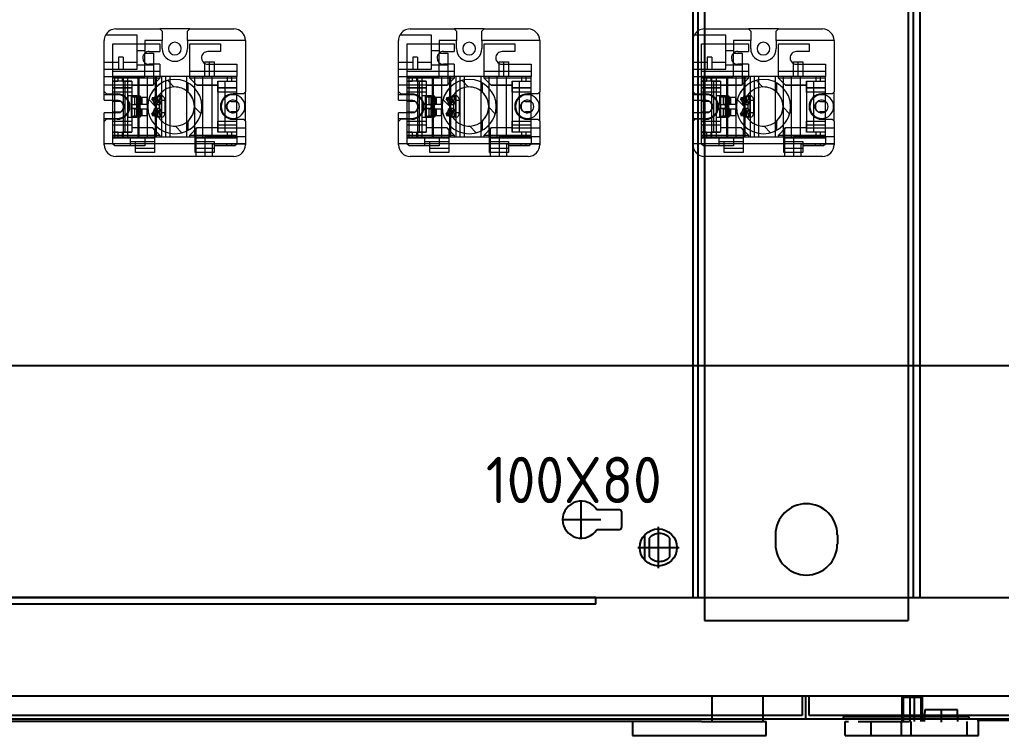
# Model space of a CAD drawing. Header units: millimetres. Extents: x 37984 to 70752, y 14140 to 37584.
# Drawn here: x 45496.9 to 45920.5, y 30759.9 to 31068.5 of the extents above; entities that cross this region are included whole.
import ezdxf

# ---------------------------------------------------------------- set-up
doc = ezdxf.new("R2010")
doc.units = ezdxf.units.MM
doc.layers.add('! NO PLOT !', color=7, linetype='Continuous', true_color=0xff75dd, plot=False)
doc.layers.add('000-PI-Oprema', color=30, linetype='Continuous', lineweight=5)
doc.layers.add('000-PI-ORMAR', color=2, linetype='Continuous')
doc.layers.add('002-PI-Kabelska kanalica', color=150, linetype='Continuous')
doc.styles.add('PI0', font='isocpeur.ttf', dxfattribs={"width": 0.9})

# ---------------------------------------------------------------- blocks, each defined once
blk = doc.blocks.new('8606.000_montažna')
at = {"layer": '! NO PLOT !'}
for p, q in [((51182.39, 38449.42), (51182.39, 36559.42)), ((51132.09, 36584.52), (51132.09, 36601.32)), ((51148.59, 36597.12), (51138.9, 36597.12)), ((51123.69, 36592.92), (51140.49, 36592.92)), ((51149.59, 36589.72), (51149.59, 36596.12)), ((51138.9, 36588.72), (51148.59, 36588.72)), ((51165.39, 36572.52), (51165.39, 36589.32)), ((51159.39, 36586.21), (51159.39, 36575.63)), ((51161.39, 36584.89), (51161.39, 36576.95)), ((51170.39, 36576.95), (51170.39, 36584.89)), ((51156.99, 36580.92), (51173.79, 36580.92))]:
    blk.add_line(p, q, dxfattribs=at)
blk.add_circle((51165.39, 36580.92), 8, dxfattribs=at)
for centre, radius, start, end in [((51132.09, 36592.92), 8, 31.6682, 328.3318), ((51148.59, 36596.12), 1, 0, 90), ((51148.59, 36589.72), 1, 270, 0), ((51165.89, 36580.92), 6, 41.4096, 138.5904), ((51165.89, 36580.92), 6, 221.4096, 318.5904)]:
    blk.add_arc(centre, radius, start, end, dxfattribs=at)
at = {"layer": '000-PI-ORMAR'}
for p, q in [((51138.39, 36559.42), (50727.39, 36559.42)), ((51138.39, 36559.42), (51182.39, 36559.42)), ((51138.39, 36556.42), (51138.39, 36559.42)), ((51138.39, 36556.42), (50727.39, 36556.42))]:
    blk.add_line(p, q, dxfattribs=at)
blk = doc.blocks.new('DELTA IP 15 - 47506015')
at = {"layer": '000-PI-Oprema'}
for p, q in [((47093.87, 28633.66), (47094.94, 28633.66)), ((47093.87, 28633.66), (47093.87, 28633.66)), ((47094.94, 28633.66), (47094.94, 28633.66)), ((47094.94, 28633.66), (47096.94, 28633.66)), ((47096.94, 28633.66), (47103.2, 28633.66)), ((47096.94, 28633.66), (47096.94, 28633.66)), ((47103.2, 28633.66), (47103.2, 28633.66)), ((47103.2, 28633.66), (47110.14, 28633.66)), ((47103.2, 28631.94), (47103.2, 28633.66)), ((47106.34, 28633.66), (47106.34, 28633.66)), ((47106.34, 28625.19), (47106.34, 28633.66)), ((47110.14, 28633.66), (47144.81, 28633.66)), ((47110.14, 28633.66), (47110.14, 28633.66)), ((47110.14, 28633.66), (47110.14, 28631.94)), ((47144.81, 28633.66), (47144.81, 28633.66)), ((47088.87, 28628.38), (47088.87, 28628.66)), ((47088.87, 28628.66), (47088.87, 28628.66)), ((47088.87, 28628.66), (47088.87, 28628.66)), ((47089.06, 28630.04), (47089.06, 28630.04)), ((47093.39, 28628.99), (47092.62, 28628.23)), ((47093.39, 28628.99), (47093.39, 28628.99)), ((47102.42, 28628.99), (47093.39, 28628.99)), ((47094.94, 28628.38), (47094.94, 28628.99)), ((47096.94, 28628.99), (47096.94, 28628.38)), ((47102.42, 28631.94), (47110.62, 28631.94)), ((47102.42, 28627.19), (47102.42, 28631.94)), ((47102.42, 28631.94), (47102.42, 28631.94)), ((47102.42, 28630.19), (47102.42, 28630.19)), ((47102.42, 28630.19), (47102.42, 28630.19)), ((47110.62, 28630.19), (47102.42, 28630.19)), ((47102.42, 28628.99), (47102.42, 28628.99)), ((47103.2, 28628.38), (47103.2, 28631.94)), ((47110.14, 28631.94), (47110.14, 28621.39)), ((47110.62, 28631.94), (47110.62, 28631.94)), ((47110.62, 28631.94), (47110.62, 28627.19)), ((47110.62, 28630.19), (47110.62, 28630.19)), ((47110.62, 28630.19), (47110.62, 28630.19)), ((47128.05, 28627.19), (47128.05, 28631.94)), ((47128.05, 28631.94), (47128.05, 28631.94)), ((47128.05, 28631.94), (47136.25, 28631.94)), ((47128.05, 28630.19), (47128.05, 28630.19)), ((47128.05, 28630.19), (47128.05, 28630.19)), ((47136.25, 28630.19), (47128.05, 28630.19)), ((47132.34, 28629.19), (47136.25, 28629.19)), ((47132.34, 28627.19), (47132.34, 28629.19)), ((47132.34, 28629.19), (47132.34, 28629.19)), ((47136.25, 28631.94), (47136.25, 28627.19)), ((47136.25, 28631.94), (47136.25, 28631.94)), ((47136.25, 28630.19), (47136.25, 28630.19)), ((47136.25, 28630.19), (47136.25, 28630.19)), ((47136.25, 28629.19), (47138.47, 28629.19)), ((47145.28, 28628.99), (47136.25, 28628.99)), ((47136.25, 28628.99), (47136.25, 28628.99)), ((47138.47, 28629.19), (47138.47, 28628.99)), ((47138.47, 28629.19), (47138.47, 28629.19)), ((47138.47, 28628.99), (47138.47, 28627.19)), ((47145.28, 28628.99), (47145.28, 28628.99)), ((47146.05, 28628.23), (47145.28, 28628.99)), ((47149.62, 28630.04), (47149.62, 28630.04)), ((47149.81, 28628.66), (47149.81, 28618.66)), ((47149.81, 28628.66), (47149.81, 28628.66)), ((47149.81, 28628.66), (47149.81, 28628.66)), ((47088.87, 28628.38), (47088.87, 28628.38)), ((47088.87, 28628.38), (47092.78, 28628.38)), ((47088.87, 28621.39), (47088.87, 28628.38)), ((47088.87, 28628.14), (47088.87, 28628.14)), ((47149.81, 28628.14), (47088.87, 28628.14)), ((47088.87, 28625.19), (47088.87, 28625.19)), ((47088.87, 28625.19), (47106.34, 28625.19)), ((47092.62, 28628.23), (47092.62, 28628.23)), ((47092.62, 28625.19), (47092.62, 28628.23)), ((47092.62, 28625.89), (47092.62, 28625.89)), ((47092.62, 28625.89), (47110.62, 28625.89)), ((47114.28, 28625.19), (47092.62, 28625.19)), ((47092.62, 28625.19), (47092.62, 28623.19)), ((47092.62, 28625.19), (47092.62, 28625.19)), ((47092.62, 28625.19), (47092.62, 28625.19)), ((47092.62, 28624.49), (47092.62, 28624.49)), ((47112.92, 28624.49), (47092.62, 28624.49)), ((47092.62, 28624.49), (47092.62, 28624.49)), ((47110.62, 28624.49), (47092.62, 28624.49)), ((47092.78, 28628.38), (47103.2, 28628.38)), ((47094.74, 28625.19), (47094.74, 28625.19)), ((47094.74, 28625.19), (47094.74, 28623.19)), ((47094.94, 28628.38), (47094.94, 28628.38)), ((47096.74, 28625.19), (47096.74, 28625.19)), ((47096.74, 28623.19), (47096.74, 28625.19)), ((47096.94, 28628.38), (47096.94, 28628.38)), ((47110.62, 28627.19), (47102.42, 28627.19)), ((47102.42, 28627.19), (47102.42, 28627.19)), ((47103.2, 28628.38), (47103.2, 28628.38)), ((47103.44, 28599.19), (47103.44, 28625.19)), ((47106.34, 28625.19), (47106.34, 28625.19)), ((47107.44, 28599.19), (47107.44, 28625.19)), ((47109.86, 28621.39), (47112.92, 28624.46)), ((47110.62, 28627.19), (47110.62, 28625.19)), ((47110.62, 28627.19), (47110.62, 28627.19)), ((47110.62, 28625.89), (47110.62, 28625.89)), ((47110.62, 28625.19), (47110.62, 28622.16)), ((47110.62, 28624.49), (47110.62, 28624.49)), ((47110.84, 28599.19), (47110.84, 28625.19)), ((47112.92, 28625.19), (47112.92, 28625.19)), ((47112.92, 28625.19), (47112.92, 28624.46)), ((47112.92, 28624.49), (47112.92, 28624.49)), ((47112.92, 28624.46), (47112.92, 28624.46)), ((47114.28, 28599.19), (47114.28, 28625.19)), ((47123.36, 28625.19), (47114.28, 28625.19)), ((47121.54, 28599.19), (47121.54, 28625.19)), ((47123.36, 28599.19), (47123.36, 28625.19)), ((47127.37, 28625.19), (47123.36, 28625.19)), ((47125.14, 28599.19), (47125.14, 28625.19)), ((47125.75, 28625.19), (47125.75, 28625.19)), ((47125.75, 28624.46), (47125.75, 28625.19)), ((47146.05, 28624.49), (47125.75, 28624.49)), ((47125.75, 28624.49), (47125.75, 28624.49)), ((47125.75, 28624.46), (47128.81, 28621.39)), ((47125.75, 28624.46), (47125.75, 28624.46)), ((47134.91, 28625.19), (47127.37, 28625.19)), ((47127.37, 28599.19), (47127.37, 28625.19)), ((47127.84, 28599.19), (47127.84, 28625.19)), ((47128.05, 28625.19), (47128.05, 28627.19)), ((47128.05, 28627.19), (47128.05, 28627.19)), ((47136.25, 28627.19), (47128.05, 28627.19)), ((47128.05, 28625.89), (47128.05, 28625.89)), ((47128.05, 28625.89), (47146.05, 28625.89)), ((47128.05, 28622.16), (47128.05, 28625.19)), ((47128.05, 28624.49), (47128.05, 28624.49)), ((47146.05, 28624.49), (47128.05, 28624.49)), ((47131.24, 28599.19), (47131.24, 28625.19)), ((47138.47, 28627.19), (47132.34, 28627.19)), ((47132.34, 28625.19), (47132.34, 28627.19)), ((47138.47, 28625.19), (47132.34, 28625.19)), ((47132.34, 28625.19), (47132.34, 28625.19)), ((47139.77, 28625.19), (47134.91, 28625.19)), ((47134.91, 28599.19), (47134.91, 28625.19)), ((47135.24, 28599.19), (47135.24, 28625.19)), ((47136.25, 28627.19), (47136.25, 28627.19)), ((47138.47, 28627.19), (47138.47, 28625.19)), ((47138.47, 28625.19), (47138.47, 28625.19)), ((47139.77, 28599.19), (47139.77, 28625.19)), ((47141.7, 28625.19), (47139.77, 28625.19)), ((47141.7, 28599.19), (47141.7, 28625.19)), ((47145.35, 28625.19), (47141.7, 28625.19)), ((47141.94, 28625.19), (47141.94, 28625.19)), ((47141.94, 28625.19), (47141.94, 28623.19)), ((47143.94, 28625.19), (47143.94, 28625.19)), ((47143.94, 28623.19), (47143.94, 28625.19)), ((47145.35, 28599.19), (47145.35, 28625.19)), ((47146.05, 28625.19), (47145.35, 28625.19)), ((47146.05, 28628.23), (47146.05, 28628.23)), ((47146.05, 28628.23), (47146.05, 28625.19)), ((47146.05, 28625.89), (47146.05, 28625.89)), ((47146.05, 28625.19), (47146.05, 28625.19)), ((47146.05, 28625.19), (47146.05, 28599.19)), ((47146.05, 28625.19), (47146.05, 28625.19)), ((47146.05, 28624.49), (47146.05, 28624.49)), ((47146.05, 28624.49), (47146.05, 28624.49)), ((47149.81, 28628.14), (47149.81, 28628.14)), ((47088.87, 28618.51), (47088.87, 28621.39)), ((47088.87, 28621.39), (47088.87, 28621.39)), ((47092.62, 28621.39), (47088.87, 28621.39)), ((47088.87, 28620.19), (47088.87, 28620.19)), ((47092.62, 28623.19), (47092.62, 28601.19)), ((47092.62, 28623.19), (47097.76, 28623.19)), ((47092.62, 28623.19), (47092.62, 28623.19)), ((47092.62, 28623.19), (47092.62, 28623.19)), ((47092.62, 28623.19), (47094.74, 28623.19)), ((47100.82, 28621.39), (47092.62, 28621.39)), ((47092.62, 28620.19), (47092.62, 28620.19)), ((47092.62, 28620.19), (47100.82, 28620.19)), ((47092.62, 28620.19), (47092.62, 28620.19)), ((47092.62, 28620.19), (47092.62, 28620.19)), ((47092.62, 28620.19), (47092.62, 28620.19)), ((47092.62, 28620.19), (47100.82, 28620.19)), ((47094.74, 28623.19), (47094.74, 28623.19)), ((47096.74, 28623.19), (47096.74, 28623.19)), ((47096.74, 28623.19), (47100.82, 28623.19)), ((47097.76, 28601.19), (47097.76, 28623.19)), ((47097.76, 28623.19), (47100.82, 28623.19)), ((47100.82, 28601.19), (47100.82, 28623.19)), ((47100.82, 28623.19), (47100.82, 28623.19)), ((47100.82, 28623.19), (47100.82, 28618.44)), ((47100.82, 28623.19), (47100.82, 28623.19)), ((47100.82, 28621.39), (47100.82, 28621.39)), ((47100.82, 28621.39), (47109.86, 28621.39)), ((47100.82, 28621.39), (47109.86, 28621.39)), ((47100.82, 28621.39), (47100.82, 28621.39)), ((47100.82, 28620.19), (47100.82, 28620.19)), ((47100.82, 28620.19), (47100.82, 28620.19)), ((47100.82, 28620.19), (47100.82, 28620.19)), ((47100.82, 28620.19), (47100.82, 28620.19)), ((47109.86, 28621.39), (47110.62, 28622.16)), ((47109.86, 28621.39), (47109.86, 28621.39)), ((47110.14, 28621.39), (47109.86, 28621.39)), ((47109.86, 28621.39), (47109.86, 28621.39)), ((47110.14, 28621.39), (47110.14, 28621.39)), ((47110.62, 28622.16), (47110.62, 28622.16)), ((47113.54, 28622.35), (47113.54, 28622.35)), ((47113.54, 28622.35), (47113.54, 28618.32)), ((47116.26, 28623.48), (47119.11, 28620.63)), ((47116.26, 28623.48), (47116.26, 28623.48)), ((47119.11, 28620.63), (47119.11, 28620.63)), ((47125.14, 28622.35), (47125.14, 28622.35)), ((47128.05, 28622.16), (47128.81, 28621.39)), ((47128.05, 28622.16), (47128.05, 28622.16)), ((47128.81, 28621.39), (47128.81, 28621.39)), ((47128.81, 28621.39), (47137.85, 28621.39)), ((47128.81, 28621.39), (47137.85, 28621.39)), ((47128.81, 28621.39), (47128.81, 28621.39)), ((47137.85, 28623.19), (47137.85, 28623.19)), ((47137.85, 28601.19), (47137.85, 28623.19)), ((47140.92, 28623.19), (47137.85, 28623.19)), ((47137.85, 28618.44), (47137.85, 28623.19)), ((47137.85, 28623.19), (47141.94, 28623.19)), ((47137.85, 28623.19), (47137.85, 28623.19)), ((47137.85, 28621.39), (47137.85, 28621.39)), ((47137.85, 28621.39), (47137.85, 28621.39)), ((47137.85, 28620.19), (47137.85, 28620.19)), ((47137.85, 28620.19), (47137.85, 28620.19)), ((47137.85, 28620.19), (47146.05, 28620.19)), ((47137.85, 28620.19), (47137.85, 28620.19)), ((47137.85, 28620.19), (47137.85, 28620.19)), ((47137.85, 28620.19), (47146.05, 28620.19)), ((47140.92, 28601.19), (47140.92, 28623.19)), ((47146.05, 28623.19), (47140.92, 28623.19)), ((47141.94, 28623.19), (47141.94, 28623.19)), ((47143.94, 28623.19), (47143.94, 28623.19)), ((47143.94, 28623.19), (47146.05, 28623.19)), ((47146.05, 28623.19), (47146.05, 28623.19)), ((47146.05, 28623.19), (47146.05, 28623.19)), ((47146.05, 28620.19), (47146.05, 28620.19)), ((47146.05, 28620.19), (47146.05, 28620.19)), ((47146.05, 28620.19), (47146.05, 28620.19)), ((47146.05, 28620.19), (47146.05, 28620.19)), ((47149.81, 28620.19), (47149.81, 28620.19)), ((47089.69, 28617.69), (47088.87, 28618.51)), ((47088.87, 28618.51), (47088.87, 28605.87)), ((47088.87, 28618.51), (47088.87, 28618.51)), ((47092.62, 28617.69), (47089.69, 28617.69)), ((47089.69, 28617.69), (47089.69, 28617.69)), ((47092.62, 28618.44), (47092.62, 28618.44)), ((47100.82, 28618.44), (47092.62, 28618.44)), ((47094.19, 28617.69), (47092.62, 28617.69)), ((47094.19, 28617.69), (47094.19, 28617.69)), ((47100.82, 28618.44), (47100.82, 28618.44)), ((47113.54, 28618.32), (47113.54, 28618.32)), ((47124.83, 28616.74), (47126.4, 28616.74)), ((47125.14, 28618.32), (47125.14, 28618.32)), ((47126.4, 28616.49), (47127.55, 28616.49)), ((47128.22, 28616.15), (47126.54, 28613.95)), ((47127.31, 28613.95), (47128.99, 28616.15)), ((47128.22, 28616.15), (47128.99, 28616.15)), ((47131.36, 28613.28), (47131.36, 28616.18)), ((47131.36, 28616.18), (47134.64, 28616.18)), ((47133.43, 28616.18), (47133.43, 28613.28)), ((47134.33, 28616.58), (47134.02, 28616.44)), ((47134.02, 28616.44), (47134.02, 28613.03)), ((47134.02, 28616.44), (47134.64, 28616.18)), ((47134.33, 28616.74), (47134.33, 28616.58)), ((47134.33, 28616.74), (47135.78, 28616.74)), ((47134.33, 28616.58), (47135.78, 28616.58)), ((47135.78, 28616.18), (47134.64, 28616.18)), ((47134.64, 28616.18), (47134.64, 28613.28)), ((47135.78, 28616.74), (47135.78, 28607.64)), ((47139.69, 28616.74), (47135.78, 28616.74)), ((47135.78, 28616.58), (47138.11, 28616.58)), ((47136.71, 28616.18), (47135.78, 28616.18)), ((47136.71, 28616.18), (47138.11, 28616.58)), ((47136.71, 28613.28), (47136.71, 28616.18)), ((47146.05, 28618.44), (47137.85, 28618.44)), ((47137.85, 28618.44), (47137.85, 28618.44)), ((47138.11, 28616.58), (47138.11, 28612.88)), ((47138.24, 28607.64), (47138.24, 28616.74)), ((47139.69, 28607.64), (47139.69, 28616.74)), ((47144.19, 28617.69), (47146.05, 28617.69)), ((47144.19, 28617.69), (47144.19, 28617.69)), ((47149.81, 28617.31), (47144.19, 28617.31)), ((47144.19, 28617.31), (47144.19, 28617.31)), ((47146.05, 28618.44), (47146.05, 28618.44)), ((47146.05, 28617.69), (47148.84, 28617.69)), ((47149.81, 28618.66), (47148.84, 28617.69)), ((47148.84, 28617.69), (47148.84, 28617.69)), ((47149.81, 28618.66), (47149.81, 28618.66)), ((47149.81, 28618.66), (47149.81, 28614.94)), ((47149.81, 28617.31), (47149.81, 28617.31)), ((47092.62, 28614.44), (47095.04, 28614.44)), ((47092.62, 28614.44), (47092.62, 28614.44)), ((47095.04, 28614.44), (47095.04, 28614.44)), ((47097.28, 28612.19), (47097.28, 28612.19)), ((47110.91, 28612.42), (47108.05, 28615.28)), ((47108.05, 28615.28), (47108.05, 28615.28)), ((47110.91, 28612.42), (47110.91, 28612.42)), ((47125.11, 28614.74), (47123.54, 28614.74)), ((47123.54, 28614.74), (47123.54, 28609.64)), ((47125.11, 28614.74), (47125.11, 28609.64)), ((47127.68, 28614.74), (47126.12, 28614.74)), ((47126.12, 28609.64), (47126.12, 28614.74)), ((47126.4, 28612.99), (47127.55, 28612.99)), ((47127.31, 28613.95), (47126.54, 28613.95)), ((47126.87, 28613.34), (47128.55, 28615.53)), ((47127.64, 28613.34), (47126.87, 28613.34)), ((47129.32, 28615.53), (47127.64, 28613.34)), ((47127.68, 28609.64), (47127.68, 28614.74)), ((47127.77, 28611.96), (47130.63, 28609.11)), ((47127.77, 28611.96), (47127.77, 28611.96)), ((47128.55, 28615.53), (47129.32, 28615.53)), ((47131.36, 28613.28), (47134.64, 28613.28)), ((47134.02, 28613.03), (47134.64, 28613.28)), ((47134.02, 28613.03), (47134.33, 28612.88)), ((47135.78, 28612.88), (47134.33, 28612.88)), ((47134.33, 28612.88), (47134.33, 28611.5)), ((47134.64, 28613.28), (47135.78, 28613.28)), ((47135.78, 28613.28), (47136.71, 28613.28)), ((47138.11, 28612.88), (47135.78, 28612.88)), ((47136.71, 28613.28), (47138.11, 28612.88)), ((47141.1, 28612.19), (47141.1, 28612.19)), ((47146.05, 28614.44), (47143.34, 28614.44)), ((47143.34, 28614.44), (47143.34, 28614.44)), ((47144.19, 28614.94), (47146.05, 28614.94)), ((47144.19, 28614.94), (47144.19, 28614.94)), ((47146.05, 28614.94), (47149.81, 28614.94)), ((47146.05, 28614.44), (47146.05, 28614.44)), ((47149.81, 28614.94), (47149.81, 28614.94)), ((47095.04, 28609.95), (47092.62, 28609.95)), ((47092.62, 28609.95), (47092.62, 28609.95)), ((47095.04, 28609.95), (47095.04, 28609.95)), ((47123.54, 28609.64), (47125.11, 28609.64)), ((47124.83, 28607.64), (47126.4, 28607.64)), ((47126.12, 28609.64), (47127.68, 28609.64)), ((47126.4, 28611.39), (47127.55, 28611.39)), ((47126.4, 28607.89), (47127.55, 28607.89)), ((47126.54, 28610.43), (47128.22, 28608.24)), ((47126.54, 28610.43), (47127.31, 28610.43)), ((47126.87, 28611.05), (47127.64, 28611.05)), ((47128.55, 28608.85), (47126.87, 28611.05)), ((47128.99, 28608.24), (47127.31, 28610.43)), ((47127.64, 28611.05), (47129.32, 28608.85)), ((47128.99, 28608.24), (47128.22, 28608.24)), ((47129.32, 28608.85), (47128.55, 28608.85)), ((47130.63, 28609.11), (47130.63, 28609.11)), ((47131.36, 28608.2), (47131.36, 28611.1)), ((47134.64, 28611.1), (47131.36, 28611.1)), ((47134.64, 28608.2), (47131.36, 28608.2)), ((47133.43, 28611.1), (47133.43, 28608.2)), ((47134.33, 28611.5), (47134.02, 28611.36)), ((47134.02, 28611.36), (47134.02, 28607.95)), ((47134.64, 28611.1), (47134.02, 28611.36)), ((47134.64, 28608.2), (47134.02, 28607.95)), ((47134.02, 28607.95), (47134.33, 28607.8)), ((47134.33, 28611.5), (47135.78, 28611.5)), ((47135.78, 28607.8), (47134.33, 28607.8)), ((47134.33, 28607.8), (47134.33, 28607.64)), ((47135.78, 28607.64), (47134.33, 28607.64)), ((47134.64, 28611.1), (47134.64, 28608.2)), ((47135.78, 28611.1), (47134.64, 28611.1)), ((47134.64, 28608.2), (47135.78, 28608.2)), ((47135.78, 28611.5), (47138.11, 28611.5)), ((47136.71, 28611.1), (47135.78, 28611.1)), ((47135.78, 28608.2), (47136.71, 28608.2)), ((47138.11, 28607.8), (47135.78, 28607.8)), ((47135.78, 28607.64), (47139.69, 28607.64)), ((47138.11, 28611.5), (47136.71, 28611.1)), ((47136.71, 28608.2), (47136.71, 28611.1)), ((47138.11, 28607.8), (47136.71, 28608.2)), ((47138.11, 28611.5), (47138.11, 28607.8)), ((47143.34, 28609.95), (47146.05, 28609.95)), ((47143.34, 28609.95), (47143.34, 28609.95)), ((47144.19, 28609.44), (47144.19, 28609.44)), ((47146.05, 28609.44), (47144.19, 28609.44)), ((47146.05, 28609.95), (47146.05, 28609.95)), ((47149.81, 28609.44), (47146.05, 28609.44)), ((47149.81, 28609.44), (47149.81, 28609.44)), ((47149.81, 28609.44), (47149.81, 28605.72)), ((47088.87, 28605.87), (47089.69, 28606.69)), ((47088.87, 28583.75), (47088.87, 28605.87)), ((47088.87, 28605.87), (47088.87, 28605.87)), ((47088.87, 28604.2), (47088.87, 28604.2)), ((47089.69, 28606.69), (47092.62, 28606.69)), ((47089.69, 28606.69), (47089.69, 28606.69)), ((47092.62, 28606.69), (47094.19, 28606.69)), ((47092.62, 28605.99), (47092.62, 28605.99)), ((47092.62, 28605.99), (47100.82, 28605.99)), ((47092.62, 28604.19), (47092.62, 28604.19)), ((47100.82, 28604.19), (47092.62, 28604.19)), ((47092.62, 28604.19), (47092.62, 28604.19)), ((47092.62, 28604.19), (47092.62, 28604.19)), ((47092.62, 28604.19), (47092.62, 28604.19)), ((47092.62, 28604.19), (47100.82, 28604.19)), ((47094.19, 28606.69), (47094.19, 28606.69)), ((47100.82, 28605.99), (47100.82, 28601.19)), ((47100.82, 28605.99), (47100.82, 28605.99)), ((47100.82, 28604.19), (47100.82, 28604.19)), ((47100.82, 28604.19), (47100.82, 28604.19)), ((47100.82, 28604.19), (47100.82, 28604.19)), ((47100.82, 28604.19), (47100.82, 28604.19)), ((47113.54, 28606.07), (47113.54, 28606.07)), ((47113.54, 28606.07), (47113.54, 28602.03)), ((47122.42, 28600.91), (47119.57, 28603.76)), ((47119.57, 28603.76), (47119.57, 28603.76)), ((47125.14, 28606.07), (47125.14, 28606.07)), ((47137.85, 28601.19), (47137.85, 28605.99)), ((47137.85, 28605.99), (47146.05, 28605.99)), ((47137.85, 28605.99), (47137.85, 28605.99)), ((47137.85, 28604.19), (47137.85, 28604.19)), ((47137.85, 28604.19), (47137.85, 28604.19)), ((47146.05, 28604.19), (47137.85, 28604.19)), ((47137.85, 28604.19), (47137.85, 28604.19)), ((47137.85, 28604.19), (47137.85, 28604.19)), ((47137.85, 28604.19), (47146.05, 28604.19)), ((47144.19, 28607.07), (47144.19, 28607.07)), ((47144.19, 28607.07), (47149.81, 28607.07)), ((47144.19, 28606.69), (47144.19, 28606.69)), ((47146.05, 28606.69), (47144.19, 28606.69)), ((47148.84, 28606.69), (47146.05, 28606.69)), ((47146.05, 28605.99), (47146.05, 28605.99)), ((47146.05, 28604.19), (47146.05, 28604.19)), ((47146.05, 28604.19), (47146.05, 28604.19)), ((47146.05, 28604.19), (47146.05, 28604.19)), ((47146.05, 28604.19), (47146.05, 28604.19)), ((47148.84, 28606.69), (47149.81, 28605.72)), ((47148.84, 28606.69), (47148.84, 28606.69)), ((47149.81, 28607.07), (47149.81, 28607.07)), ((47149.81, 28605.72), (47149.81, 28602.99)), ((47149.81, 28605.72), (47149.81, 28605.72)), ((47149.81, 28604.2), (47149.81, 28604.2)), ((47092.62, 28601.19), (47092.62, 28599.19)), ((47097.76, 28601.19), (47092.62, 28601.19)), ((47092.62, 28601.19), (47092.62, 28601.19)), ((47092.62, 28601.19), (47092.62, 28601.19)), ((47094.74, 28601.19), (47092.62, 28601.19)), ((47092.62, 28599.89), (47092.62, 28599.89)), ((47092.62, 28599.89), (47112.92, 28599.89)), ((47092.62, 28599.19), (47114.28, 28599.19)), ((47092.62, 28599.19), (47092.62, 28599.19)), ((47092.62, 28599.19), (47092.62, 28599.19)), ((47092.62, 28599.19), (47092.62, 28599.19)), ((47092.62, 28596.99), (47092.62, 28599.19)), ((47092.62, 28599.19), (47112.92, 28599.19)), ((47094.74, 28601.19), (47094.74, 28601.19)), ((47094.74, 28601.19), (47094.74, 28599.19)), ((47094.74, 28599.19), (47094.74, 28599.19)), ((47096.74, 28601.19), (47096.74, 28601.19)), ((47096.74, 28599.19), (47096.74, 28601.19)), ((47100.82, 28601.19), (47096.74, 28601.19)), ((47096.74, 28599.19), (47096.74, 28599.19)), ((47100.82, 28601.19), (47097.76, 28601.19)), ((47100.82, 28602.99), (47100.82, 28602.99)), ((47109.86, 28602.99), (47100.82, 28602.99)), ((47100.82, 28602.99), (47109.86, 28602.99)), ((47100.82, 28602.99), (47100.82, 28602.99)), ((47100.82, 28601.19), (47100.82, 28601.19)), ((47100.82, 28601.19), (47100.82, 28601.19)), ((47102.34, 28593.98), (47102.34, 28599.19)), ((47102.34, 28599.19), (47102.34, 28599.19)), ((47104.34, 28599.19), (47104.34, 28596.99)), ((47106.34, 28599.19), (47106.34, 28596.99)), ((47106.34, 28599.19), (47106.34, 28599.19)), ((47112.92, 28599.93), (47109.86, 28602.99)), ((47109.86, 28602.99), (47109.86, 28602.99)), ((47112.92, 28599.93), (47109.86, 28602.99)), ((47109.86, 28602.99), (47109.86, 28602.99)), ((47112.92, 28599.93), (47112.92, 28599.19)), ((47112.92, 28599.93), (47112.92, 28599.93)), ((47112.92, 28599.93), (47112.92, 28599.93)), ((47112.92, 28599.93), (47112.92, 28599.19)), ((47112.92, 28599.89), (47112.92, 28599.89)), ((47112.92, 28599.19), (47112.92, 28599.19)), ((47112.92, 28599.19), (47112.92, 28599.19)), ((47112.92, 28599.19), (47112.92, 28596.99)), ((47113.54, 28602.03), (47113.54, 28602.03)), ((47114.28, 28599.19), (47123.36, 28599.19)), ((47122.42, 28600.91), (47122.42, 28600.91)), ((47123.36, 28599.19), (47127.37, 28599.19)), ((47125.14, 28602.03), (47125.14, 28602.03)), ((47128.81, 28602.99), (47125.75, 28599.93)), ((47128.81, 28602.99), (47125.75, 28599.93)), ((47125.75, 28599.19), (47125.75, 28599.93)), ((47125.75, 28599.93), (47125.75, 28599.93)), ((47125.75, 28599.19), (47125.75, 28599.93)), ((47125.75, 28599.93), (47125.75, 28599.93)), ((47125.75, 28599.89), (47146.05, 28599.89)), ((47125.75, 28599.89), (47125.75, 28599.89)), ((47125.75, 28599.19), (47125.75, 28599.19)), ((47125.75, 28596.99), (47125.75, 28599.19)), ((47125.75, 28599.19), (47125.75, 28599.19)), ((47125.75, 28599.19), (47146.05, 28599.19)), ((47127.37, 28599.19), (47134.91, 28599.19)), ((47128.54, 28602.99), (47146.05, 28602.99)), ((47128.54, 28599.19), (47128.54, 28602.99)), ((47128.54, 28602.99), (47128.54, 28602.99)), ((47128.54, 28594.31), (47128.54, 28599.19)), ((47137.85, 28602.99), (47128.81, 28602.99)), ((47128.81, 28602.99), (47128.81, 28602.99)), ((47128.81, 28602.99), (47137.85, 28602.99)), ((47128.81, 28602.99), (47128.81, 28602.99)), ((47132.34, 28599.19), (47132.34, 28589.11)), ((47132.34, 28599.19), (47132.34, 28599.19)), ((47149.81, 28599.19), (47132.34, 28599.19)), ((47134.91, 28599.19), (47139.77, 28599.19)), ((47137.85, 28602.99), (47137.85, 28602.99)), ((47137.85, 28602.99), (47137.85, 28602.99)), ((47137.85, 28601.19), (47137.85, 28601.19)), ((47137.85, 28601.19), (47140.92, 28601.19)), ((47141.94, 28601.19), (47137.85, 28601.19)), ((47137.85, 28601.19), (47137.85, 28601.19)), ((47139.77, 28599.19), (47141.7, 28599.19)), ((47140.92, 28601.19), (47146.05, 28601.19)), ((47141.7, 28599.19), (47145.35, 28599.19)), ((47141.94, 28601.19), (47141.94, 28601.19)), ((47141.94, 28601.19), (47141.94, 28599.19)), ((47141.94, 28599.19), (47141.94, 28599.19)), ((47143.94, 28601.19), (47143.94, 28601.19)), ((47143.94, 28599.19), (47143.94, 28601.19)), ((47146.05, 28601.19), (47143.94, 28601.19)), ((47143.94, 28599.19), (47143.94, 28599.19)), ((47145.35, 28599.19), (47146.05, 28599.19)), ((47146.05, 28602.99), (47149.81, 28602.99)), ((47146.05, 28601.19), (47146.05, 28601.19)), ((47146.05, 28601.19), (47146.05, 28601.19)), ((47146.05, 28599.89), (47146.05, 28599.89)), ((47146.05, 28599.19), (47146.05, 28599.19)), ((47146.05, 28599.19), (47146.05, 28599.19)), ((47146.05, 28599.19), (47146.05, 28599.19)), ((47146.05, 28599.19), (47146.05, 28596.99)), ((47149.81, 28602.99), (47149.81, 28602.99)), ((47149.81, 28602.99), (47149.81, 28596.04)), ((47149.81, 28599.19), (47149.81, 28599.19)), ((47092.62, 28593.98), (47092.62, 28596.99)), ((47092.62, 28596.99), (47092.62, 28596.99)), ((47112.92, 28596.99), (47092.62, 28596.99)), ((47104.34, 28596.99), (47104.34, 28592.86)), ((47106.34, 28596.99), (47106.34, 28592.86)), ((47112.92, 28596.99), (47112.92, 28585.19)), ((47112.92, 28596.99), (47112.92, 28596.99)), ((47125.75, 28593.98), (47125.75, 28596.99)), ((47125.75, 28596.99), (47125.75, 28596.99)), ((47146.05, 28596.99), (47125.75, 28596.99)), ((47135.54, 28596.04), (47135.54, 28596.04)), ((47135.54, 28596.04), (47135.54, 28594.31)), ((47149.81, 28596.04), (47135.54, 28596.04)), ((47141.61, 28596.04), (47141.61, 28596.04)), ((47141.61, 28590.91), (47141.61, 28596.04)), ((47143.61, 28596.04), (47143.61, 28596.04)), ((47143.61, 28590.91), (47143.61, 28596.04)), ((47146.05, 28596.99), (47146.05, 28596.04)), ((47146.05, 28596.99), (47146.05, 28596.99)), ((47146.05, 28596.04), (47146.05, 28585.19)), ((47149.81, 28596.04), (47149.81, 28596.04)), ((47149.81, 28596.04), (47149.81, 28593.04)), ((47088.87, 28594.44), (47088.87, 28594.44)), ((47105.12, 28593.98), (47092.62, 28593.98)), ((47092.62, 28593.98), (47092.62, 28593.98)), ((47102.34, 28592.86), (47102.34, 28593.98)), ((47104.34, 28592.86), (47102.34, 28592.86)), ((47102.34, 28592.86), (47102.34, 28592.86)), ((47106.34, 28592.86), (47104.34, 28592.86)), ((47105.12, 28593.98), (47105.12, 28593.98)), ((47106.34, 28592.86), (47106.34, 28592.86)), ((47125.75, 28593.98), (47128.54, 28593.98)), ((47125.75, 28593.98), (47125.75, 28593.98)), ((47128.54, 28594.31), (47135.54, 28594.31)), ((47128.54, 28589.11), (47128.54, 28594.31)), ((47128.54, 28593.98), (47130.45, 28593.98)), ((47130.45, 28593.98), (47130.45, 28593.98)), ((47135.54, 28594.31), (47135.54, 28588.23)), ((47141.61, 28593.04), (47135.54, 28593.04)), ((47141.61, 28590.91), (47143.61, 28590.91)), ((47146.05, 28593.04), (47143.61, 28593.04)), ((47149.81, 28593.04), (47146.05, 28593.04)), ((47149.81, 28594.44), (47149.81, 28594.44)), ((47149.81, 28593.04), (47149.81, 28583.75)), ((47099.62, 28588.48), (47105.12, 28588.48)), ((47099.62, 28585.19), (47099.62, 28588.48)), ((47099.62, 28588.48), (47099.62, 28588.48)), ((47105.12, 28588.48), (47105.12, 28588.48)), ((47113.84, 28583.69), (47113.84, 28587.19)), ((47113.84, 28587.19), (47113.84, 28587.19)), ((47124.84, 28587.19), (47124.84, 28583.69)), ((47124.84, 28587.19), (47124.84, 28587.19)), ((47130.45, 28588.48), (47125.75, 28588.48)), ((47125.75, 28588.48), (47125.75, 28588.48)), ((47125.75, 28585.19), (47125.75, 28588.48)), ((47132.34, 28589.11), (47128.54, 28589.11)), ((47128.54, 28589.11), (47128.54, 28589.11)), ((47130.45, 28588.48), (47130.45, 28588.48)), ((47132.34, 28588.23), (47132.34, 28589.11)), ((47132.34, 28589.11), (47132.34, 28589.11)), ((47132.34, 28583.69), (47132.34, 28588.23)), ((47132.34, 28588.23), (47135.54, 28588.23)), ((47135.54, 28588.23), (47135.54, 28581.43)), ((47088.87, 28583.75), (47088.87, 28583.75)), ((47088.87, 28583.69), (47113.84, 28583.69)), ((47112.92, 28585.19), (47099.62, 28585.19)), ((47099.62, 28585.19), (47099.62, 28585.19)), ((47112.92, 28585.19), (47112.92, 28585.19)), ((47113.84, 28583.69), (47113.84, 28579.7)), ((47124.84, 28583.69), (47132.34, 28583.69)), ((47124.84, 28579.7), (47124.84, 28583.69)), ((47125.75, 28585.19), (47125.75, 28585.19)), ((47146.05, 28585.19), (47125.75, 28585.19)), ((47146.05, 28585.19), (47146.05, 28585.19)), ((47149.81, 28583.75), (47149.81, 28583.75)), ((47112.89, 28578.75), (47093.87, 28578.75)), ((47093.87, 28578.75), (47093.87, 28578.75)), ((47112.89, 28578.75), (47113.84, 28579.7)), ((47112.89, 28578.75), (47125.79, 28578.75)), ((47112.89, 28578.75), (47112.89, 28578.75)), ((47113.84, 28579.7), (47113.84, 28579.7)), ((47124.84, 28579.7), (47125.79, 28578.75)), ((47124.84, 28579.7), (47124.84, 28579.7)), ((47144.81, 28578.75), (47125.79, 28578.75)), ((47125.79, 28578.75), (47125.79, 28578.75)), ((47135.54, 28581.43), (47149.24, 28581.43)), ((47144.81, 28578.75), (47144.81, 28578.75))]:
    blk.add_line(p, q, dxfattribs=at)
for centre, radius, start, end in [((47093.87, 28628.66), 5, 90, 180), ((47144.81, 28628.66), 5, 0, 90), ((47119.34, 28612.19), 11.7, 0, 180), ((47119.34, 28612.19), 11.7, 105.2824, 164.7179), ((47119.34, 28612.19), 8.44, 91.5643, 178.4363), ((47119.34, 28612.19), 8.44, 0, 91.5643), ((47094.19, 28612.19), 5.12, 90, 180), ((47094.19, 28612.19), 5.5, 0, 90), ((47094.19, 28612.19), 5.12, 0, 90), ((47119.34, 28612.19), 8.44, 133.4359, 180), ((47119.34, 28612.19), 8.44, 45.7822, 46.5641), ((47144.19, 28612.19), 5.5, 90, 180), ((47144.19, 28612.19), 5.12, 90, 180), ((47094.19, 28612.19), 5.12, 180, 0), ((47094.19, 28612.19), 2.75, 124.7019, 180), ((47094.19, 28612.19), 2.75, 180, 235.2981), ((47094.19, 28612.19), 2.75, 0, 124.7019), ((47094.19, 28612.19), 2.75, 235.2981, 0), ((47094.19, 28612.19), 5.5, 270, 0), ((47095.04, 28612.19), 2.24, 0.0002, 90), ((47095.04, 28612.19), 2.24, 270, 359.9998), ((47119.34, 28612.19), 11.7, 180, 0), ((47119.34, 28612.19), 8.44, 178.4363, 180), ((47119.34, 28612.19), 8.44, 180, 226.5641), ((47119.34, 28612.19), 8.44, 180, 271.5643), ((47119.34, 28612.19), 8.44, 271.5643, 358.4363), ((47119.34, 28612.19), 8.44, 313.4359, 358.4364), ((47119.34, 28612.19), 8.44, 358.4363, 0), ((47144.19, 28612.19), 5.5, 180, 270), ((47144.19, 28612.19), 5.12, 180, 270), ((47143.34, 28612.19), 2.24, 90, 179.9998), ((47143.34, 28612.19), 2.24, 180.0002, 270), ((47144.19, 28612.19), 2.75, 90, 180), ((47144.19, 28612.19), 2.75, 180, 270), ((47119.34, 28612.19), 11.7, 285.2824, 344.718), ((47105.12, 28591.23), 2.75, 63.7663, 90), ((47105.12, 28591.23), 2.75, 270, 0), ((47105.12, 28591.23), 2.75, 0, 63.7663), ((47119.34, 28587.19), 5.5, 0, 180), ((47130.45, 28591.23), 2.75, 0, 90), ((47130.45, 28591.23), 2.75, 309.605, 0), ((47119.34, 28587.19), 2.75, 0, 180), ((47119.34, 28587.19), 2.75, 180, 0), ((47130.45, 28591.23), 2.75, 270, 309.605), ((47093.87, 28583.75), 5, 180, 180.7587), ((47144.81, 28583.75), 5, 332.2861, 0)]:
    blk.add_arc(centre, radius, start, end, dxfattribs=at)
for centre, major_axis, ratio, start_param, end_param in [((47124.83, 28614.74), (0, 2), 0.642788, 0, 1.570796), ((47124.83, 28614.74), (0, 2), 0.642788, -1.570796, 0), ((47126.4, 28614.74), (0, 2), 0.642788, 0.655742, 1.570796), ((47126.4, 28614.74), (0, 1.75), 0.642788, 0.627388, 1.570796), ((47126.4, 28614.74), (0, 2), 0.642788, 0, 0.655742), ((47126.4, 28614.74), (0, 1.75), 0.642788, 0, 0.627388), ((47126.4, 28614.74), (0, 2), 0.642788, -1.570796, 0), ((47126.4, 28614.74), (0, 1.75), 0.642788, -1.570796, 0), ((47127.55, 28614.74), (0, -1.75), 0.642788, 3.141592, 4.712389), ((47127.55, 28614.74), (0, -1.75), 0.642788, 2.499538, 3.141592), ((47128.31, 28614.74), (0, 1.75), 0.642788, -1.103275, -0.642055), ((47126.4, 28614.74), (0, 1.75), 0.642788, 1.570796, 2.888031), ((47126.4, 28614.74), (0, 1.75), 0.642788, 2.888031, 3.141593), ((47126.4, 28614.74), (0, 1.75), 0.642788, 3.141593, 4.712389), ((47127.55, 28614.74), (0, -1.75), 0.642788, -1.570796, -1.103275), ((47127.55, 28614.74), (0, -1.75), 0.642788, -0.642055, 0), ((47128.31, 28614.74), (0, 1.75), 0.642788, 2.038318, 2.499538), ((47127.55, 28614.74), (0, -1.75), 0.642788, 0, 1.570796), ((47127.55, 28614.74), (0, -1.75), 0.642788, 1.570796, 2.038318), ((47124.83, 28609.64), (0, 2), 0.642788, 1.570796, 3.141593), ((47124.83, 28609.64), (0, 2), 0.642788, 3.141593, 4.712389), ((47126.4, 28609.64), (0, 2), 0.642788, 1.570796, 2.48585), ((47126.4, 28609.64), (0, 1.75), 0.642788, 0.253561, 1.570796), ((47126.4, 28609.64), (0, 1.75), 0.642788, 1.570796, 2.514205), ((47126.4, 28609.64), (0, 2), 0.642788, 2.48585, 3.141593), ((47126.4, 28609.64), (0, 1.75), 0.642788, 2.514205, 3.141593), ((47126.4, 28609.64), (0, 1.75), 0.642788, 0, 0.253561), ((47126.4, 28609.64), (0, 1.75), 0.642788, -1.570796, 0), ((47126.4, 28609.64), (0, 1.75), 0.642788, 3.141593, 4.712389), ((47126.4, 28609.64), (0, 2), 0.642788, 3.141593, 4.712389), ((47127.55, 28609.64), (0, -1.75), 0.642788, -2.038318, -1.570796), ((47127.55, 28609.64), (0, -1.75), 0.642788, -1.570796, 0), ((47127.55, 28609.64), (0, -1.75), 0.642788, -3.141592, -2.499538), ((47128.31, 28609.64), (0, 1.75), 0.642788, 0.642055, 1.103275), ((47127.55, 28609.64), (0, -1.75), 0.642788, 1.570796, 3.141593), ((47127.55, 28609.64), (0, -1.75), 0.642788, 0, 0.642055), ((47127.55, 28609.64), (0, -1.75), 0.642788, 1.103275, 1.570796), ((47128.31, 28609.64), (0, 1.75), 0.642788, -2.499538, -2.038318), ((47093.87, 28583.75), (-5, 0), 1, 0.013241, 1.570796), ((47144.81, 28583.75), (-5, 0), 1, 1.570796, 2.657894)]:
    blk.add_ellipse(centre, major_axis=major_axis, ratio=ratio, start_param=start_param, end_param=end_param, dxfattribs=at)
blk = doc.blocks.new('*U527')
at = {"layer": '002-PI-Kabelska kanalica'}
for p, q in [((-20, -100), (-20, 791)), ((80, -100), (80, 791))]:
    blk.add_line(p, q, dxfattribs=at)
blk = doc.blocks.new('spojnica')
at = {"layer": '! NO PLOT !', "transparency": 33554687}
for p, q in [((44768.49, 28811.5), (44768.49, 26919.4)), ((44856.49, 28811.5), (44856.49, 26919.4)), ((44763.49, 28809.4), (44763.49, 26919.4)), ((44861.49, 28809.4), (44861.49, 26919.4)), ((44799.13, 26946.4), (44799.13, 26942.4)), ((44825.86, 26946.4), (44825.86, 26942.4))]:
    blk.add_line(p, q, dxfattribs=at)
for centre, start, end in [((44812.49, 26946.4), 0, 180), ((44812.49, 26942.4), 180, 0)]:
    blk.add_arc(centre, 13.36, start, end, dxfattribs=at)
at = {"layer": '000-PI-ORMAR', "transparency": 33554687}
for p, q in [((44763.49, 26919.4), (44861.49, 26919.4)), ((44768.49, 26919.4), (44768.49, 26909.4)), ((44856.49, 26919.4), (44856.49, 26909.4)), ((44768.49, 26909.4), (44856.49, 26909.4))]:
    blk.add_line(p, q, dxfattribs=at)
at = {"layer": '000-PI-ORMAR', "ltscale": 0.25, "transparency": 33554687}
blk.add_line((44861.98, 26919.4), (44861.98, 26919.4), dxfattribs=at)
blk = doc.blocks.new('montažnaa')
at = {"layer": '! NO PLOT !'}
blk.add_line((46568.64, 28809.4), (46568.64, 26919.4), dxfattribs=at)
at = {"layer": '000-PI-ORMAR', "ltscale": 0.25}
for p, q in [((46568.64, 26919.4), (46634.64, 26919.4)), ((46571.64, 26919.4), (46571.64, 26919.4))]:
    blk.add_line(p, q, dxfattribs=at)

msp = doc.modelspace()

# ---------------------------------------------------------------- linework, layer by layer
at = {"layer": '! NO PLOT !'}
for p, q in [((45772.483, 30831.979), (45772.483, 30849.829)), ((45763.558, 30840.904), (45781.408, 30840.904))]:
    msp.add_line(p, q, dxfattribs=at)
at = {"layer": '000-PI-ORMAR'}
for p, q in [((45243.995, 30776.904), (45835.995, 30776.904)), ((45795.483, 30776.904), (45795.483, 30765.904)), ((45817.483, 30776.904), (45817.483, 30765.904)), ((45834.483, 30776.904), (45834.483, 30768.404)), ((45835.983, 30776.904), (45835.983, 30766.904)), ((45835.995, 30776.904), (46227.995, 30776.904)), ((45837.483, 30768.404), (45837.483, 30776.904)), ((45877.498, 30776.324), (45877.498, 30765.904)), ((45877.498, 30776.324), (45886.398, 30776.324)), ((45878.164, 30776.324), (45878.164, 30765.904)), ((45881.006, 30776.324), (45881.006, 30765.904)), ((45882.891, 30776.324), (45882.891, 30765.904)), ((45885.733, 30776.324), (45885.733, 30765.904)), ((45886.398, 30765.904), (45886.398, 30776.324)), ((45817.483, 30768.404), (45262.483, 30768.404)), ((45834.483, 30768.404), (45817.483, 30768.404)), ((45854.483, 30768.404), (45837.483, 30768.404)), ((46209.483, 30768.404), (45854.483, 30768.404)), ((45887.432, 30770.904), (45887.214, 30765.904)), ((45901.496, 30770.904), (45887.432, 30770.904)), ((45894.464, 30771.154), (45894.464, 30765.654)), ((45901.714, 30765.904), (45901.496, 30770.904)), ((45817.483, 30766.904), (45262.483, 30766.904)), ((45791.113, 30765.904), (45288.852, 30765.904)), ((45761.293, 30765.904), (45761.293, 30759.904)), ((45791.113, 30765.904), (45813.225, 30765.904)), ((45813.225, 30765.904), (45817.483, 30765.904)), ((45835.983, 30766.904), (45817.483, 30766.904)), ((45817.483, 30765.904), (45818.944, 30765.904)), ((45818.944, 30759.904), (45818.944, 30765.904)), ((45854.483, 30766.904), (45835.983, 30766.904)), ((45911.255, 30766.904), (45849.983, 30766.904)), ((45852.197, 30767.904), (45852.197, 30766.904)), ((45906.456, 30767.904), (45852.197, 30767.904)), ((45853.021, 30765.904), (45854.483, 30765.904)), ((45853.021, 30759.904), (45853.021, 30765.904)), ((46209.483, 30766.904), (45854.483, 30766.904)), ((45858.74, 30765.904), (45880.852, 30765.904)), ((45864.291, 30759.904), (45864.291, 30765.904)), ((45877.416, 30759.904), (45877.416, 30765.904)), ((45881.526, 30759.904), (45881.526, 30765.904)), ((45905.709, 30759.904), (45905.709, 30765.904)), ((45906.456, 30767.904), (45906.456, 30766.904)), ((45909.983, 30766.404), (46153.983, 30766.404)), ((45910.672, 30759.904), (45910.672, 30765.904)), ((46152.71, 30766.904), (45911.255, 30766.904)), ((45761.293, 30759.904), (45818.944, 30759.904)), ((45853.021, 30759.904), (45910.672, 30759.904))]:
    msp.add_line(p, q, dxfattribs=at)

# ---------------------------------------------------------------- block references
at = {"rotation": 270}
msp.add_blockref('*U527', (45390.483, 30899.404), dxfattribs=at)
at = {"layer": '000-PI-Oprema'}
for name, p in [('8606.000_montažna', (-5392.912, -5740.014)), ('spojnica', (1023.847, 3900)), ('montažnaa', (-686.158, 3900))]:
    msp.add_blockref(name, p, dxfattribs=at)
at = {"layer": '000-PI-Oprema', "rotation": 180}
for p in [(92683.17, 59643.21), (92810.17, 59643.21), (92937.17, 59643.21)]:
    msp.add_blockref('DELTA IP 15 - 47506015', p, dxfattribs=at)

# ---------------------------------------------------------------- texts
at = {"insert": (45735.983, 30870.006), "char_height": 20, "width": 16.78721, "attachment_point": 5, "style": 'PI0'}
msp.add_mtext('100X{\\fISOCPEUR|b0|i0|c238|p34;8}0', dxfattribs=at)

doc.saveas('drawing.dxf')
